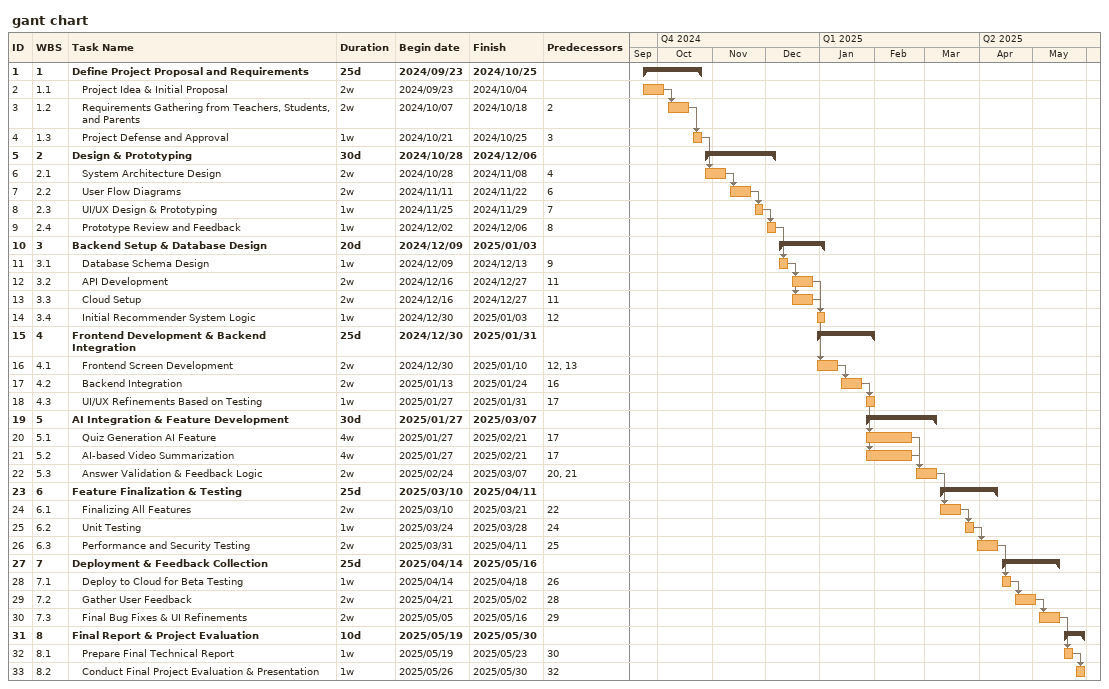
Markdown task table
gant chart

| ID | WBS | Task | Duration | Start | Finish | Predecessors |
|---|---|---|---|---|---|---|
| 1 | 1 | **Define Project Proposal and Requirements** | 25d | 2024-09-23 | 2024-10-25 |  |
| 2 | 1.1 | Project Idea & Initial Proposal | 2w | 2024-09-23 | 2024-10-04 |  |
| 3 | 1.2 | Requirements Gathering from Teachers, Students, and Parents | 2w | 2024-10-07 | 2024-10-18 | 2 |
| 4 | 1.3 | Project Defense and Approval | 1w | 2024-10-21 | 2024-10-25 | 3 |
| 5 | 2 | **Design & Prototyping** | 30d | 2024-10-28 | 2024-12-06 |  |
| 6 | 2.1 | System Architecture Design | 2w | 2024-10-28 | 2024-11-08 | 4 |
| 7 | 2.2 | User Flow Diagrams | 2w | 2024-11-11 | 2024-11-22 | 6 |
| 8 | 2.3 | UI/UX Design & Prototyping | 1w | 2024-11-25 | 2024-11-29 | 7 |
| 9 | 2.4 | Prototype Review and Feedback | 1w | 2024-12-02 | 2024-12-06 | 8 |
| 10 | 3 | **Backend Setup & Database Design** | 20d | 2024-12-09 | 2025-01-03 |  |
| 11 | 3.1 | Database Schema Design | 1w | 2024-12-09 | 2024-12-13 | 9 |
| 12 | 3.2 | API Development | 2w | 2024-12-16 | 2024-12-27 | 11 |
| 13 | 3.3 | Cloud Setup | 2w | 2024-12-16 | 2024-12-27 | 11 |
| 14 | 3.4 | Initial Recommender System Logic | 1w | 2024-12-30 | 2025-01-03 | 12 |
| 15 | 4 | **Frontend Development & Backend Integration** | 25d | 2024-12-30 | 2025-01-31 |  |
| 16 | 4.1 | Frontend Screen Development | 2w | 2024-12-30 | 2025-01-10 | 12, 13 |
| 17 | 4.2 | Backend Integration | 2w | 2025-01-13 | 2025-01-24 | 16 |
| 18 | 4.3 | UI/UX Refinements Based on Testing | 1w | 2025-01-27 | 2025-01-31 | 17 |
| 19 | 5 | **AI Integration & Feature Development** | 30d | 2025-01-27 | 2025-03-07 |  |
| 20 | 5.1 | Quiz Generation AI Feature | 4w | 2025-01-27 | 2025-02-21 | 17 |
| 21 | 5.2 | AI-based Video Summarization | 4w | 2025-01-27 | 2025-02-21 | 17 |
| 22 | 5.3 | Answer Validation & Feedback Logic | 2w | 2025-02-24 | 2025-03-07 | 20, 21 |
| 23 | 6 | **Feature Finalization & Testing** | 25d | 2025-03-10 | 2025-04-11 |  |
| 24 | 6.1 | Finalizing All Features | 2w | 2025-03-10 | 2025-03-21 | 22 |
| 25 | 6.2 | Unit Testing | 1w | 2025-03-24 | 2025-03-28 | 24 |
| 26 | 6.3 | Performance and Security Testing | 2w | 2025-03-31 | 2025-04-11 | 25 |
| 27 | 7 | **Deployment & Feedback Collection** | 25d | 2025-04-14 | 2025-05-16 |  |
| 28 | 7.1 | Deploy to Cloud for Beta Testing | 1w | 2025-04-14 | 2025-04-18 | 26 |
| 29 | 7.2 | Gather User Feedback | 2w | 2025-04-21 | 2025-05-02 | 28 |
| 30 | 7.3 | Final Bug Fixes & UI Refinements | 2w | 2025-05-05 | 2025-05-16 | 29 |
| 31 | 8 | **Final Report & Project Evaluation** | 10d | 2025-05-19 | 2025-05-30 |  |
| 32 | 8.1 | Prepare Final Technical Report | 1w | 2025-05-19 | 2025-05-23 | 30 |
| 33 | 8.2 | Conduct Final Project Evaluation & Presentation | 1w | 2025-05-26 | 2025-05-30 | 32 |
